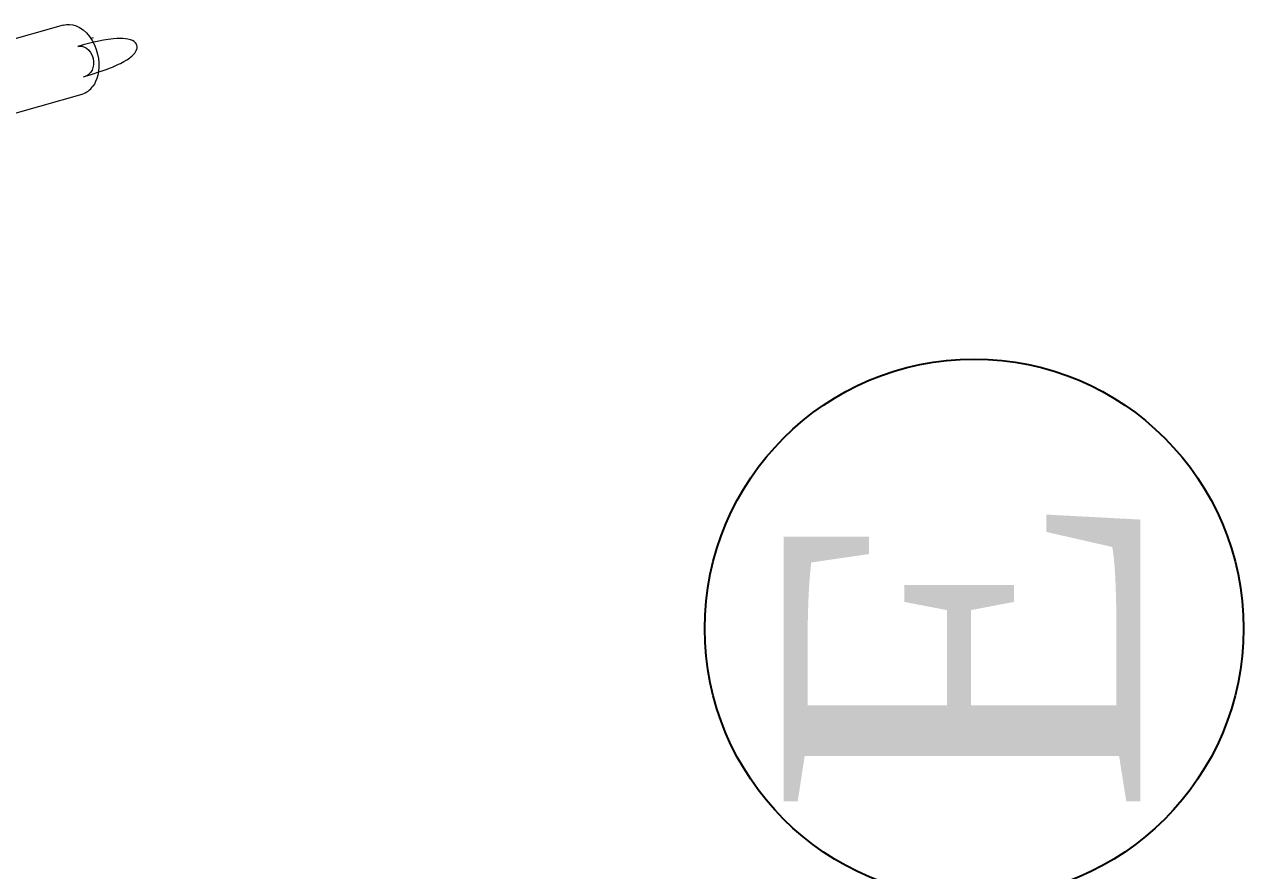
# Model space of a CAD drawing. Header units: millimetres. Extents: x -283029 to -254660, y -24907 to 10674.
# Drawn here: x -278969 to -278907.7, y -18384.4 to -18341.9 of the extents above; entities that cross this region are included whole.
import ezdxf

# ---------------------------------------------------------------- set-up
doc = ezdxf.new("R2010")
doc.units = ezdxf.units.MM
doc.header["$LTSCALE"] = 100

msp = doc.modelspace()

# ---------------------------------------------------------------- linework, layer by layer
at = {"color": 6, "linetype": 'Continuous', "lineweight": 0}
for p, q in [((-278967.07, -18341.919), (-278973.067, -18343.63)), ((-278965.567, -18342.559), (-278965.684, -18342.593)), ((-278966.049, -18344.515), (-278965.954, -18344.488)), ((-278973.464, -18347.485), (-278966.119, -18345.39))]:
    msp.add_line(p, q, dxfattribs=at)
for points in [[(-278967.07, -18341.919), (-278967.069, -18341.919), (-278966.906, -18341.888), (-278966.753, -18341.886), (-278966.589, -18341.909), (-278966.418, -18341.963), (-278966.244, -18342.048), (-278966.071, -18342.166), (-278965.905, -18342.316), (-278965.751, -18342.494), (-278965.614, -18342.696), (-278965.499, -18342.915), (-278965.406, -18343.144), (-278965.338, -18343.376), (-278965.294, -18343.604), (-278965.273, -18343.823), (-278965.271, -18344.029), (-278965.29, -18344.248), (-278965.327, -18344.443), (-278965.377, -18344.614), (-278965.437, -18344.761), (-278965.503, -18344.887), (-278965.572, -18344.993)], [(-278965.954, -18344.488), (-278965.718, -18344.419), (-278965.508, -18344.355), (-278965.323, -18344.295), (-278965.16, -18344.241), (-278965.017, -18344.191), (-278964.865, -18344.136), (-278964.74, -18344.088), (-278964.638, -18344.047), (-278964.558, -18344.014), (-278964.498, -18343.989), (-278964.456, -18343.971), (-278964.414, -18343.952), (-278964.355, -18343.926), (-278964.28, -18343.891), (-278964.191, -18343.848), (-278964.102, -18343.802), (-278964.02, -18343.757), (-278963.874, -18343.671), (-278963.741, -18343.581), (-278963.677, -18343.532), (-278963.615, -18343.481), (-278963.55, -18343.42), (-278963.474, -18343.333), (-278963.426, -18343.266), (-278963.392, -18343.202), (-278963.369, -18343.141), (-278963.352, -18343.06), (-278963.353, -18342.992), (-278963.365, -18342.931), (-278963.389, -18342.875), (-278963.431, -18342.813), (-278963.503, -18342.747), (-278963.592, -18342.693), (-278963.689, -18342.655), (-278963.822, -18342.621), (-278963.94, -18342.604), (-278964.062, -18342.595), (-278964.198, -18342.592), (-278964.379, -18342.598), (-278964.533, -18342.61), (-278964.673, -18342.625), (-278964.816, -18342.645), (-278965.035, -18342.68), (-278965.277, -18342.727), (-278965.53, -18342.782), (-278965.795, -18342.846), (-278966.066, -18342.916), (-278966.341, -18342.993)], [(-278966.341, -18342.993), (-278966.337, -18342.992), (-278966.228, -18342.975), (-278966.115, -18342.985), (-278966.001, -18343.023), (-278965.889, -18343.089), (-278965.784, -18343.182), (-278965.692, -18343.302), (-278965.619, -18343.443), (-278965.569, -18343.598), (-278965.545, -18343.756), (-278965.547, -18343.911), (-278965.573, -18344.054), (-278965.62, -18344.183), (-278965.684, -18344.292)]]:
    msp.add_lwpolyline(points, dxfattribs=at)
at = {"color": 85, "true_color": 0x58ba48}
msp.add_circle((-278921.254, -18372.266), 13.551, dxfattribs=at)
at = {"color": 6, "linetype": 'Continuous', "lineweight": 0}
for centre, radius, start, end in [((-278966.098, -18344.004), 0.504, 286.5491, 325.15163), ((-278966.418, -18344.405), 1.029, 286.88108, 325.19198)]:
    msp.add_arc(centre, radius, start, end, dxfattribs=at)

# ---------------------------------------------------------------- texts
at = {"color": 85, "true_color": 0x58ba48, "insert": (-278930.837, -18365.184), "char_height": 17.94266, "attachment_point": 3, "rotation": 90}
msp.add_mtext_dynamic_manual_height_columns('{\\fTimes New Roman|b0|i0|c0|p18;E}', width=21.56213, gutter_width=6.23, heights=[0], dxfattribs=at)

doc.saveas('drawing.dxf')
